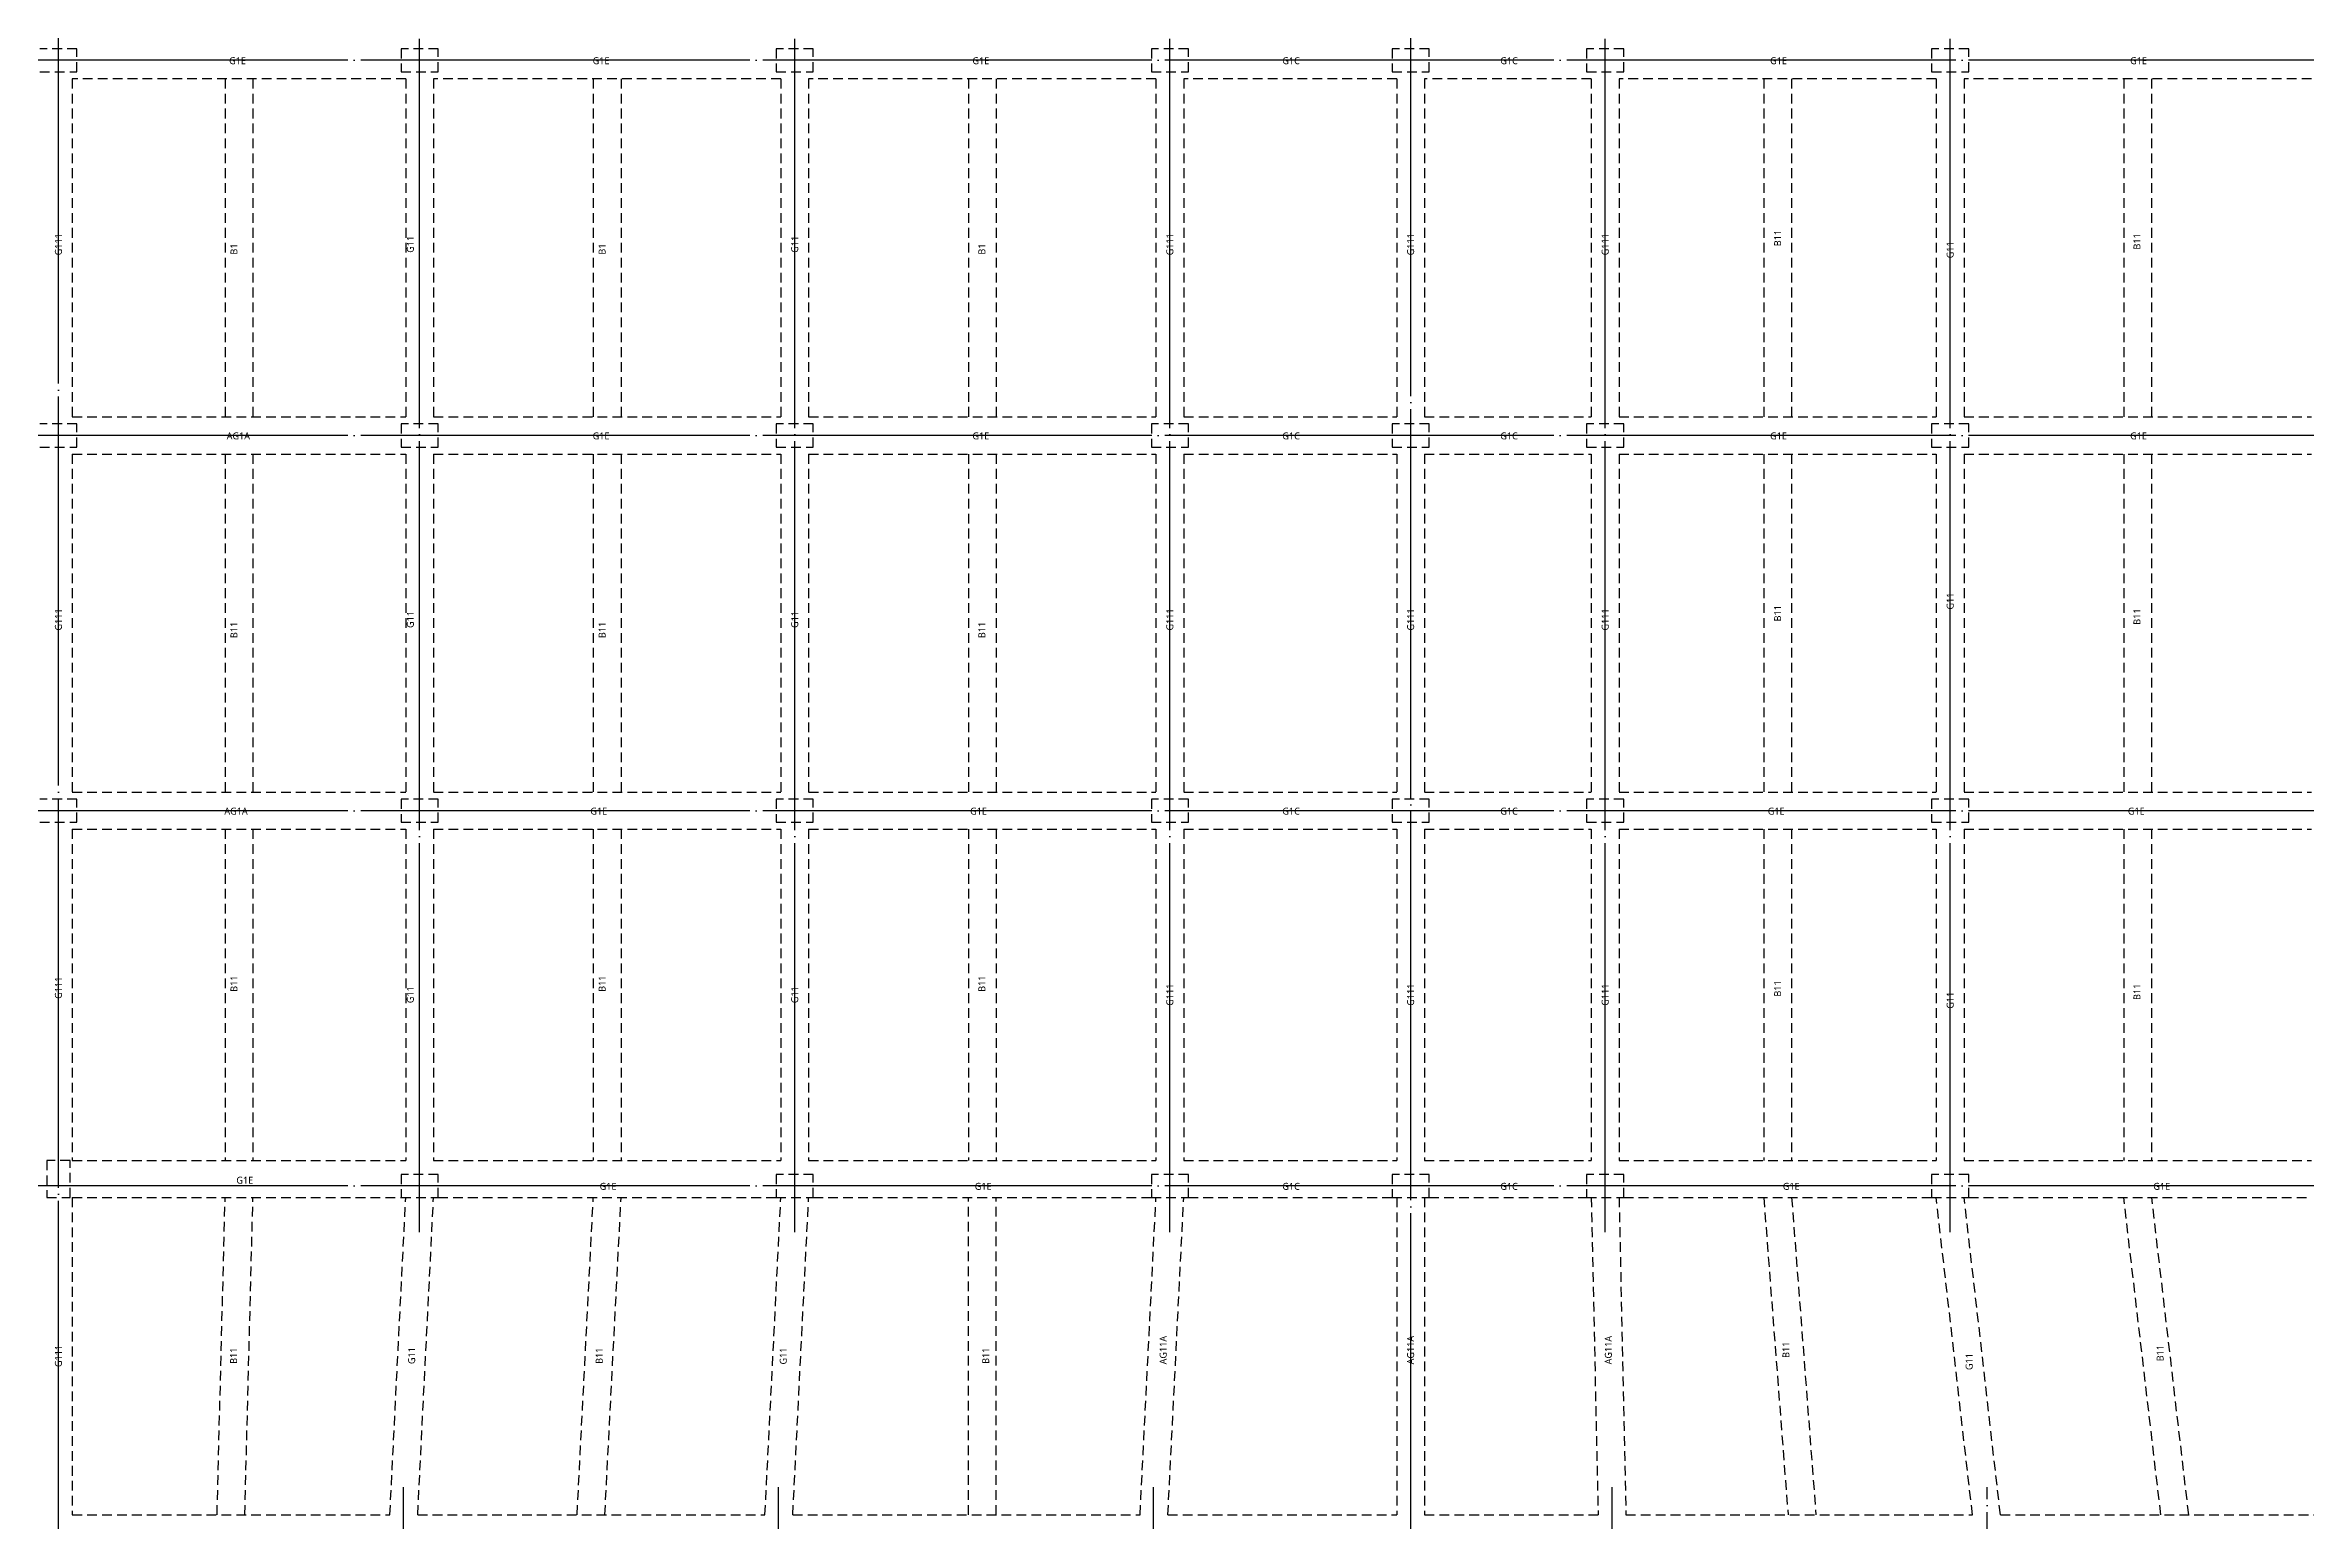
# Model space of a CAD drawing. Header units: millimetres. Extents: x 327808 to 2562540, y -728300 to 402793.
# Drawn here: x 2304115 to 2352950, y -609000 to -577125 of the extents above; entities that cross this region are included whole.
import ezdxf
from ezdxf.enums import TextEntityAlignment as Align
from ezdxf.xclip import XClip

# ---------------------------------------------------------------- set-up
doc = ezdxf.new("R2010")
doc.units = ezdxf.units.MM
doc.header["$LTSCALE"] = 140
doc.header["$XCLIPFRAME"] = 0
doc.linetypes.add('XS-지하주차장$0$CEN', pattern=[62, 60, -1, 0, -1])
doc.linetypes.add('XS-지하주차장$0$HID', pattern=[2.3, 1.5, -0.8])
for name, color, linetype in [('XS-지하주차장$0$B', 9, 'XS-지하주차장$0$HID'), ('XS-지하주차장$0$CEN-P', 14, 'XS-지하주차장$0$CEN'), ('XS-지하주차장$0$G', 4, 'XS-지하주차장$0$HID'), ('XS-지하주차장$0$W1-H', 11, 'XS-지하주차장$0$HID')]:
    doc.layers.add(name, color=color, linetype=linetype)
doc.layers.add('XS-지하주차장$0$B-TEXT', color=7, linetype='Continuous', plot=False)
doc.layers.add('XS-지하주차장$0$G-TEXT', color=3, linetype='Continuous', plot=False)
doc.styles.add('XS-지하주차장$0$맑은 고딕', font='malgun.ttf')

# ---------------------------------------------------------------- blocks, each defined once
blk = doc.blocks.new('XS-지하주차장$0$B1-W')
at = {"layer": 'XS-지하주차장$0$W1-H'}
for p, q in [((43750, 81910), (42950, 81910)), ((43750, 81410), (43750, 81910)), ((50750, 81910), (50750, 81410)), ((51550, 81910), (50750, 81910)), ((51550, 81410), (51550, 81910)), ((58850, 81910), (58850, 81410)), ((59650, 81910), (58850, 81910)), ((59650, 81410), (59650, 81910)), ((66950, 81910), (66950, 81410)), ((67750, 81910), (66950, 81910)), ((67750, 81410), (67750, 81910)), ((72150, 81910), (72150, 81410)), ((72950, 81910), (72150, 81910)), ((72950, 81410), (72950, 81910)), ((76350, 81910), (76350, 81410)), ((77150, 81910), (76350, 81910)), ((77150, 81410), (77150, 81910)), ((83800, 81910), (83800, 81410)), ((84600, 81910), (83800, 81910)), ((84600, 81410), (84600, 81910)), ((42950, 81410), (43750, 81410)), ((50750, 81410), (51550, 81410)), ((58850, 81410), (59650, 81410)), ((66950, 81410), (67750, 81410)), ((72150, 81410), (72950, 81410)), ((76350, 81410), (77150, 81410)), ((83800, 81410), (84600, 81410)), ((43750, 73810), (42950, 73810)), ((43750, 73310), (43750, 73810)), ((50750, 73810), (50750, 73310)), ((51550, 73810), (50750, 73810)), ((51550, 73310), (51550, 73810)), ((58850, 73810), (58850, 73310)), ((59650, 73810), (58850, 73810)), ((59650, 73310), (59650, 73810)), ((66950, 73810), (66950, 73310)), ((67750, 73810), (66950, 73810)), ((67750, 73310), (67750, 73810)), ((72150, 73810), (72150, 73310)), ((72950, 73810), (72150, 73810)), ((72950, 73310), (72950, 73810)), ((76350, 73810), (76350, 73310)), ((77150, 73810), (76350, 73810)), ((77150, 73310), (77150, 73810)), ((83800, 73810), (83800, 73310)), ((84600, 73810), (83800, 73810)), ((84600, 73310), (84600, 73810)), ((42950, 73310), (43750, 73310)), ((50750, 73310), (51550, 73310)), ((58850, 73310), (59650, 73310)), ((66950, 73310), (67750, 73310)), ((72150, 73310), (72950, 73310)), ((76350, 73310), (77150, 73310)), ((83800, 73310), (84600, 73310)), ((43750, 65710), (42950, 65710)), ((43750, 65210), (43750, 65710)), ((50750, 65710), (50750, 65210)), ((51550, 65710), (50750, 65710)), ((51550, 65210), (51550, 65710)), ((58850, 65710), (58850, 65210)), ((59650, 65710), (58850, 65710)), ((59650, 65210), (59650, 65710)), ((66950, 65710), (66950, 65210)), ((67750, 65710), (66950, 65710)), ((67750, 65210), (67750, 65710)), ((72150, 65710), (72150, 65210)), ((72950, 65710), (72150, 65710)), ((72950, 65210), (72950, 65710)), ((76350, 65710), (76350, 65210)), ((77150, 65710), (76350, 65710)), ((77150, 65210), (77150, 65710)), ((83800, 65710), (83800, 65210)), ((84600, 65710), (83800, 65710)), ((84600, 65210), (84600, 65710)), ((42950, 65210), (43750, 65210)), ((50750, 65210), (51550, 65210)), ((58850, 65210), (59650, 65210)), ((66950, 65210), (67750, 65210)), ((72150, 65210), (72950, 65210)), ((76350, 65210), (77150, 65210)), ((83800, 65210), (84600, 65210)), ((43600, 57910), (43100, 57910)), ((43100, 57910), (43100, 57110)), ((43600, 57110), (43600, 57910)), ((50750, 57610), (50750, 57110)), ((51550, 57610), (50750, 57610)), ((51550, 57110), (51550, 57610)), ((58850, 57610), (58850, 57110)), ((59650, 57610), (58850, 57610)), ((59650, 57110), (59650, 57610)), ((66950, 57610), (66950, 57110)), ((67750, 57610), (66950, 57610)), ((67750, 57110), (67750, 57610)), ((72150, 57610), (72150, 57110)), ((72950, 57610), (72150, 57610)), ((72950, 57110), (72950, 57610)), ((76350, 57610), (76350, 57110)), ((77150, 57610), (76350, 57610)), ((77150, 57110), (77150, 57610)), ((83800, 57610), (83800, 57110)), ((84600, 57610), (83800, 57610)), ((84600, 57110), (84600, 57610)), ((43100, 57110), (43600, 57110)), ((50750, 57110), (51550, 57110)), ((58850, 57110), (59650, 57110)), ((66950, 57110), (67750, 57110)), ((72150, 57110), (72950, 57110)), ((76350, 57110), (77150, 57110)), ((83800, 57110), (84600, 57110))]:
    blk.add_line(p, q, dxfattribs=at)
blk = doc.blocks.new('XS-지하주차장')
at = {"layer": 'XS-지하주차장$0$B'}
for p, q in [((1006960, 150450), (1006960, 143150)), ((1007560, 150450), (1007560, 143150)), ((1014910, 150450), (1014910, 143150)), ((1015510, 150450), (1015510, 143150)), ((1023010, 150450), (1023010, 143150)), ((1023610, 150450), (1023610, 143150)), ((1040185, 150450), (1040185, 143150)), ((1040785, 150450), (1040785, 143150)), ((1047960, 150450), (1047960, 143150)), ((1048560, 150450), (1048560, 143150)), ((1006960, 142350), (1006960, 135050)), ((1007560, 142350), (1007560, 135050)), ((1014910, 142350), (1014910, 135050)), ((1015510, 142350), (1015510, 135050)), ((1023010, 142350), (1023010, 135050)), ((1023610, 142350), (1023610, 135050)), ((1040185, 142350), (1040185, 135050)), ((1040785, 142350), (1040785, 135050)), ((1047960, 142350), (1047960, 135050)), ((1048560, 142350), (1048560, 135050)), ((1006960, 134250), (1006960, 127100)), ((1007560, 134250), (1007560, 127100)), ((1014910, 134250), (1014910, 127100)), ((1015510, 134250), (1015510, 127100)), ((1023010, 134250), (1023010, 127100)), ((1023610, 134250), (1023610, 127100)), ((1040185, 134250), (1040185, 127100)), ((1040785, 134250), (1040785, 127100)), ((1047960, 134250), (1047960, 127100)), ((1048560, 134250), (1048560, 127100)), ((1006785, 119450), (1006960, 126300)), ((1007385, 119450), (1007560, 126300)), ((1014560, 119450), (1014910, 126300)), ((1015160, 119450), (1015510, 126300)), ((1023010, 119450), (1023010, 126300)), ((1023610, 119450), (1023610, 126300)), ((1040184, 126300), (1040709, 119450)), ((1040786, 126300), (1041311, 119450)), ((1048758, 119450), (1047958, 126300)), ((1049362, 119450), (1048562, 126300))]:
    blk.add_line(p, q, dxfattribs=at)
at = {"layer": 'XS-지하주차장$0$CEN-P'}
for p, q in [((1003360, 48390), (1003360, 243390)), ((1027360, 125550), (1027360, 243390)), ((1032560, 117560), (1032560, 243390)), ((1036760, 125550), (1036760, 243390)), ((1148490, 150850), (924510, 150850)), ((1148490, 142750), (924510, 142750)), ((1148490, 134650), (924510, 134650)), ((1148490, 126550), (924510, 126550))]:
    blk.add_line(p, q, dxfattribs=at)
at = {"layer": 'XS-지하주차장$0$CEN-P', "color": 181}
for p, q in [((1044210, 125550), (1044210, 176150)), ((1011160, 125550), (1011160, 159950)), ((1019260, 125550), (1019260, 159950)), ((1010810, 80050), (1010810, 120050)), ((1018910, 80050), (1018910, 120050)), ((1027010, 48390), (1027010, 120050)), ((1036910, 48390), (1036910, 120050)), ((1045010, 93750), (1045010, 120050))]:
    blk.add_line(p, q, dxfattribs=at)
at = {"layer": 'XS-지하주차장$0$G'}
for p, q in [((1010860, 150450), (1003660, 150450)), ((1003660, 150450), (1003660, 143150)), ((1010860, 150450), (1010860, 143150)), ((1011460, 150450), (1011460, 143150)), ((1018960, 150450), (1011460, 150450)), ((1018960, 150450), (1018960, 143150)), ((1027060, 150450), (1019560, 150450)), ((1019560, 150450), (1019560, 143150)), ((1027060, 150450), (1027060, 143150)), ((1032260, 150450), (1027660, 150450)), ((1027660, 150450), (1027660, 143150)), ((1032260, 150450), (1032260, 143150)), ((1036460, 150450), (1032860, 150450)), ((1032860, 150450), (1032860, 143150)), ((1036460, 150450), (1036460, 143150)), ((1043910, 150450), (1037060, 150450)), ((1037060, 150450), (1037060, 143150)), ((1043910, 150450), (1043910, 143150)), ((1052010, 150450), (1044510, 150450)), ((1044510, 150450), (1044510, 143150)), ((1003660, 143150), (1010860, 143150)), ((1011460, 143150), (1018960, 143150)), ((1019560, 143150), (1027060, 143150)), ((1027660, 143150), (1032260, 143150)), ((1032860, 143150), (1036460, 143150)), ((1037060, 143150), (1043910, 143150)), ((1044510, 143150), (1052010, 143150)), ((1003660, 142350), (1010860, 142350)), ((1003660, 142350), (1003660, 135050)), ((1010860, 142350), (1010860, 135050)), ((1011460, 142350), (1011460, 135050)), ((1011460, 142350), (1018960, 142350)), ((1018960, 142350), (1018960, 135050)), ((1019560, 142350), (1027060, 142350)), ((1019560, 142350), (1019560, 135050)), ((1027060, 142350), (1027060, 135050)), ((1027660, 142350), (1032260, 142350)), ((1027660, 142350), (1027660, 135050)), ((1032260, 142350), (1032260, 135050)), ((1032860, 142350), (1036460, 142350)), ((1032860, 142350), (1032860, 135050)), ((1036460, 142350), (1036460, 135050)), ((1037060, 142350), (1043910, 142350)), ((1037060, 142350), (1037060, 135050)), ((1043910, 142350), (1043910, 135050)), ((1044510, 142350), (1052010, 142350)), ((1044510, 142350), (1044510, 135050)), ((1003660, 135050), (1010860, 135050)), ((1011460, 135050), (1018960, 135050)), ((1019560, 135050), (1027060, 135050)), ((1027660, 135050), (1032260, 135050)), ((1032860, 135050), (1036460, 135050)), ((1037060, 135050), (1043910, 135050)), ((1044510, 135050), (1052010, 135050)), ((1003660, 134250), (1010860, 134250)), ((1003660, 134250), (1003660, 127100)), ((1010860, 134250), (1010860, 127100)), ((1011460, 134250), (1011460, 127100)), ((1011460, 134250), (1018960, 134250)), ((1018960, 134250), (1018960, 127100)), ((1019560, 134250), (1027060, 134250)), ((1019560, 134250), (1019560, 127100)), ((1027060, 134250), (1027060, 127100)), ((1027660, 134250), (1032260, 134250)), ((1027660, 134250), (1027660, 127100)), ((1032260, 134250), (1032260, 127100)), ((1032860, 134250), (1036460, 134250)), ((1032860, 134250), (1032860, 127100)), ((1036460, 134250), (1036460, 127100)), ((1037060, 134250), (1043910, 134250)), ((1037060, 134250), (1037060, 127100)), ((1043910, 134250), (1043910, 127100)), ((1044510, 134250), (1052010, 134250)), ((1044510, 134250), (1044510, 127100)), ((1003660, 127100), (1010860, 127100)), ((1011460, 127100), (1018960, 127100)), ((1019560, 127100), (1027060, 127100)), ((1027660, 127100), (1032260, 127100)), ((1032860, 127100), (1036460, 127100)), ((1037060, 127100), (1043910, 127100)), ((1044510, 127100), (1052010, 127100)), ((1003660, 126300), (1010760, 126300)), ((1003660, 126300), (1003660, 119450)), ((1010517, 119450), (1010860, 126300)), ((1011118, 119450), (1011460, 126300)), ((1011560, 126300), (1018860, 126300)), ((1018617, 119450), (1018960, 126300)), ((1019218, 119450), (1019560, 126300)), ((1019660, 126300), (1026960, 126300)), ((1026717, 119450), (1027060, 126300)), ((1027318, 119450), (1027660, 126300)), ((1027760, 126300), (1032160, 126300)), ((1032260, 126300), (1032260, 119450)), ((1032860, 126300), (1032860, 119450)), ((1032960, 126300), (1036360, 126300)), ((1036460, 126300), (1036607, 119450)), ((1037060, 126300), (1037207, 119450)), ((1037160, 126300), (1043810, 126300)), ((1044691, 119450), (1043908, 126300)), ((1045295, 119450), (1044512, 126300)), ((1044610, 126300), (1051910, 126300)), ((1003660, 119450), (1010517, 119450)), ((1011118, 119450), (1018617, 119450)), ((1019218, 119450), (1026717, 119450)), ((1027318, 119450), (1032260, 119450)), ((1032860, 119450), (1036607, 119450)), ((1037207, 119450), (1044691, 119450)), ((1045295, 119450), (1052791, 119450))]:
    blk.add_line(p, q, dxfattribs=at)
at = {"layer": 'XS-지하주차장$0$W1-H'}
blk.add_blockref('XS-지하주차장$0$B1-W', (960010, 69190), dxfattribs=at)
at = {"layer": 'XS-지하주차장$0$B-TEXT', "color": 0, "style": 'XS-지하주차장$0$맑은 고딕'}
for s, p in [('G111', (1003359, 146878)), ('G11', (1010959, 146878)), ('G11', (1019259, 146878)), ('G111', (1027359, 146878)), ('G111', (1032559, 146878)), ('G111', (1036759, 146878)), ('B11', (1040484, 147012)), ('B11', (1048243, 146940)), ('B1', (1007150, 146775)), ('B1', (1015100, 146775)), ('B1', (1023300, 146775)), ('G11', (1044209, 146758)), ('G11', (1044209, 139175)), ('G111', (1003359, 138778)), ('G11', (1010959, 138778)), ('G11', (1019259, 138778)), ('G111', (1027359, 138778)), ('G111', (1032559, 138778)), ('G111', (1036759, 138778)), ('B11', (1040484, 138912)), ('B11', (1048243, 138840)), ('B11', (1007150, 138552)), ('B11', (1015100, 138552)), ('B11', (1023300, 138552)), ('G111', (1003359, 130828)), ('B11', (1007150, 130916)), ('B11', (1015100, 130916)), ('B11', (1023300, 130916)), ('B11', (1040484, 130812)), ('G11', (1010959, 130678)), ('G11', (1019259, 130678)), ('G111', (1027359, 130678)), ('G111', (1032559, 130678)), ('G111', (1036759, 130678)), ('G11', (1044209, 130558)), ('B11', (1048243, 130740)), ('G111', (1003359, 122878)), ('AG11A', (1027215, 123005)), ('AG11A', (1032559, 123005)), ('AG11A', (1036828, 123005)), ('B11', (1040664, 123012)), ('B11', (1048743, 122940)), ('B11', (1007142, 122884)), ('G11', (1010988, 122887)), ('B11', (1015037, 122884)), ('G11', (1019011, 122878)), ('B11', (1023384, 122884)), ('G11', (1044619, 122758))]:
    blk.add_text(s, height=150, rotation=90, dxfattribs=at).set_placement(p, align=Align.MIDDLE_CENTER)
at = {"layer": 'XS-지하주차장$0$G-TEXT', "color": 3, "style": 'XS-지하주차장$0$맑은 고딕'}
for s, p in [('G1E', (1007228, 150841)), ('G1E', (1015078, 150841)), ('G1E', (1023278, 150841)), ('G1C', (1029978, 150841)), ('G1C', (1034684, 150841)), ('G1E', (1040503, 150841)), ('G1E', (1048278, 150841)), ('AG1A', (1007245, 142741)), ('G1E', (1015078, 142741)), ('G1E', (1023278, 142741)), ('G1C', (1029978, 142741)), ('G1C', (1034684, 142741)), ('G1E', (1040503, 142741)), ('G1E', (1048278, 142741)), ('AG1A', (1007195, 134641)), ('G1E', (1015028, 134641)), ('G1E', (1023228, 134641)), ('G1C', (1029978, 134641)), ('G1C', (1034684, 134641)), ('G1E', (1040453, 134641)), ('G1E', (1048228, 134641)), ('G1E', (1007384, 126673)), ('G1E', (1015228, 126541)), ('G1E', (1023328, 126541)), ('G1C', (1029978, 126541)), ('G1C', (1034684, 126541)), ('G1E', (1040778, 126541)), ('G1E', (1048778, 126541))]:
    blk.add_text(s, height=150, dxfattribs=at).set_placement(p, align=Align.MIDDLE_CENTER)

msp = doc.modelspace()

# ---------------------------------------------------------------- block references
ref = msp.add_blockref('XS-지하주차장', (1301040, -728300))
XClip(ref).set_block_clipping_path([(0, -0.0000000001), (1261500, 297000)])

doc.saveas('drawing.dxf')
